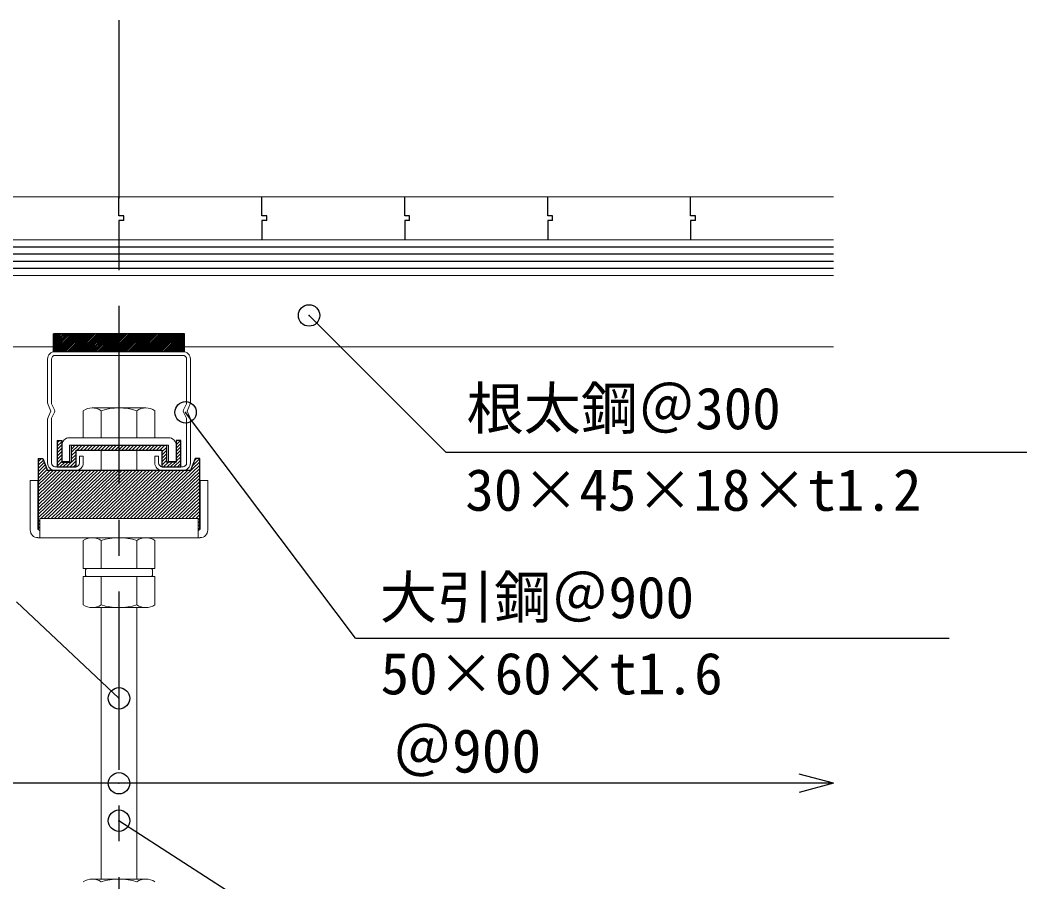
# Model space of a CAD drawing. Units: millimetres on the paper, enlarged 100 times, with parts at other scales. Extents: x -20630 to 20620, y -14480 to 14258.
# Drawn here: x 144 to 2962, y -7051 to -4637 of the extents above; entities that cross this region are included whole.
import ezdxf
from ezdxf.enums import TextEntityAlignment as Align

# ---------------------------------------------------------------- set-up
doc = ezdxf.new("R2010")
doc.units = ezdxf.units.MM
doc.header["$LTSCALE"] = 100
doc.header["$PDMODE"] = 32
doc.header["$PDSIZE"] = 60
doc.linetypes.add('CHAIN1', pattern=[8, 5, -1, 1, -1])
for name, color, linetype in [('2-0_中心線', 4, 'CHAIN1'), ('2-2_太線１', 3, 'Continuous'), ('2-4_細線', 4, 'Continuous'), ('2-5_寸法', 7, 'Continuous'), ('2-6_文字', 7, 'Continuous')]:
    doc.layers.add(name, color=color, linetype=linetype)
doc.layers.add('2-1_中線', color=7, linetype='Continuous', lineweight=18)
doc.styles.add('ＭＳ ゴシック', font='')
doc.styles.get('ＭＳ ゴシック').set_extended_font_data('MS Gothic')

msp = doc.modelspace()

# ---------------------------------------------------------------- linework, layer by layer
at = {"layer": '2-0_中心線'}
msp.add_line((420.7, -4637.2), (420.7, -8665), dxfattribs=at)
at = {"layer": '2-1_中線'}
for p, q in [((-1579.3, -5132.1), (2420.7, -5132.1)), ((-1579.3, -5252.1), (2420.7, -5252.1)), ((-1579.3, -5352.1), (2420.7, -5352.1)), ((-1579.3, -5552.1), (237.4, -5552.1)), ((242.1, -5565.4), (420.7, -5565.4)), ((242.1, -5576.1), (420.7, -5576.1)), ((599.4, -5565.4), (420.7, -5565.4)), ((599.4, -5576.1), (420.7, -5576.1)), ((604.1, -5552.1), (2420.7, -5552.1)), ((220.7, -5586.8), (220.7, -5706.8)), ((231.4, -5586.8), (231.4, -5712.1)), ((610.1, -5586.8), (610.1, -5712.1)), ((620.7, -5586.8), (620.7, -5706.8)), ((230.1, -5732.1), (223, -5716.9)), ((240, -5729.1), (231.4, -5712.1)), ((601.5, -5729.1), (610.1, -5712.1)), ((611.4, -5732.1), (618.5, -5716.9)), ((230.1, -5732.1), (223, -5747.3)), ((240, -5735.1), (231.4, -5752.1)), ((320.7, -5731.2), (320.7, -5806.8)), ((495.8, -5723.4), (345.7, -5723.4)), ((370.7, -5731.2), (370.7, -5806.8)), ((470.8, -5731.2), (470.8, -5806.8)), ((520.8, -5731.2), (520.8, -5806.8)), ((601.5, -5735.1), (610.1, -5752.1)), ((611.4, -5732.1), (618.5, -5747.3)), ((220.7, -5757.4), (220.7, -5877.4)), ((231.4, -5752.1), (231.4, -5877.4)), ((610.1, -5752.1), (610.1, -5877.4)), ((620.7, -5757.4), (620.7, -5877.4)), ((559.4, -5806.8), (282.1, -5806.8)), ((282.1, -5828.1), (282.1, -5873.4)), ((559.4, -5828.1), (282.1, -5828.1)), ((320.7, -5806.8), (520.8, -5806.8)), ((559.4, -5873.4), (559.4, -5828.1)), ((370.7, -5841.4), (370.7, -5898.8)), ((470.7, -5841.4), (470.7, -5898.8)), ((240.7, -5888), (299.4, -5888.1)), ((282.1, -5873.4), (260.7, -5873.4)), ((600.7, -5888), (542.1, -5888.1)), ((580.7, -5873.4), (559.4, -5873.4)), ((242.1, -5898.8), (299.4, -5898.8)), ((599.4, -5898.8), (542.1, -5898.8)), ((193.7, -6062.1), (193.7, -5926.8)), ((669.1, -6065.4), (669.1, -5926.8)), ((199.1, -6033.4), (199.1, -6086.8)), ((197.1, -6065.4), (199.1, -6065.4)), ((644.4, -6065.4), (642.4, -6065.4)), ((193.7, -6086.8), (199.1, -6086.8)), ((642.4, -6086.8), (199.1, -6086.8)), ((320.7, -6094.5), (320.7, -6173.4)), ((345.7, -6086.8), (495.8, -6086.8)), ((370.7, -6094.5), (370.7, -6173.4)), ((470.8, -6094.5), (470.8, -6173.4)), ((520.8, -6094.5), (520.8, -6173.4)), ((647.7, -6086.8), (642.4, -6086.8)), ((320.7, -6173.4), (520.8, -6173.4)), ((320.7, -6274.8), (320.7, -6195.8)), ((320.7, -6195.8), (520.8, -6195.8)), ((327.4, -6192.5), (327.4, -6176.8)), ((330.7, -6173.4), (510.7, -6173.4)), ((330.7, -6195.8), (510.7, -6195.8)), ((370.7, -6274.8), (370.7, -6195.8)), ((470.8, -6274.8), (470.8, -6195.8)), ((514.1, -6176.8), (514.1, -6192.5)), ((520.8, -6274.8), (520.8, -6195.8)), ((345.7, -6282.5), (495.8, -6282.5)), ((370.7, -6282.5), (370.7, -7043)), ((470.7, -6282.5), (470.7, -7043)), ((495.8, -7043), (345.7, -7043))]:
    msp.add_line(p, q, dxfattribs=at)
for points in [[(310.1, -5877.4), (310.1, -5858.8), (320.7, -5858.8), (320.7, -5877.4)], [(531.4, -5877.4), (531.4, -5858.8), (520.7, -5858.8), (520.7, -5877.4)], [(172.4, -6065.4), (172.4, -5926.8), (193.7, -5926.8)], [(647.7, -6062.1), (647.7, -5926.8), (669.1, -5926.8)], [(199.1, -6033.4), (642.4, -6033.4), (642.4, -6086.8)]]:
    msp.add_lwpolyline(points, dxfattribs=at)
for centre, radius, start, end in [((242.1, -5586.8), 21.3, 90, 180), ((242.1, -5586.8), 10.7, 90, 180), ((599.4, -5586.8), 21.3, 0, 90), ((599.4, -5586.8), 10.7, 0, 90), ((244.7, -5706.8), 24, 180, 205.0169), ((596.7, -5706.8), 24, 334.9831, 0), ((244.7, -5757.4), 24, 154.9831, 180), ((234.1, -5732.1), 6.67, 333.1117, 26.8883), ((345.7, -5767.7), 44.3, 55.6157, 124.3842), ((420.7, -5889), 165.6, 72.412, 107.588), ((495.8, -5767.7), 44.3, 55.6157, 124.3842), ((607.4, -5732.1), 6.67, 153.1117, 206.8883), ((596.7, -5757.4), 24, 0, 25.0169), ((282.1, -5828.1), 21.3, 90, 180), ((559.4, -5828.1), 21.3, 0, 90), ((242.1, -5877.4), 21.3, 180, 270), ((242.1, -5877.4), 10.7, 180, 270), ((299.4, -5877.4), 21.3, 270, 0), ((299.4, -5877.4), 10.7, 270, 0), ((542.1, -5877.4), 21.3, 180, 270), ((542.1, -5877.4), 10.7, 180, 270), ((599.4, -5877.4), 21.3, 270, 0), ((599.4, -5877.4), 10.7, 270, 0), ((193.7, -6065.4), 21.3, 180, 270), ((197.1, -6062.1), 3.33, 180, 270), ((420.7, -6252.3), 165.6, 72.412, 107.588), ((644.4, -6062.1), 3.33, 270, 0), ((647.7, -6065.4), 21.3, 270, 0), ((345.7, -6131.1), 44.3, 55.6157, 124.3842), ((495.8, -6131.1), 44.3, 55.6157, 124.3842), ((330.7, -6176.8), 3.33, 90, 180), ((330.7, -6192.5), 3.33, 180, 270), ((510.7, -6176.8), 3.33, 0, 90), ((510.7, -6192.5), 3.33, 270, 0), ((345.7, -6238.2), 44.3, 235.6157, 304.3843), ((420.7, -6116.9), 165.6, 252.412, 287.5879), ((495.8, -6238.2), 44.3, 235.6157, 304.3843), ((345.7, -7087.3), 44.3, 55.6157, 124.3842), ((420.7, -7208.6), 165.6, 72.412, 107.588), ((495.8, -7087.3), 44.3, 55.6157, 124.3842)]:
    msp.add_arc(centre, radius, start, end, dxfattribs=at)
at = {"layer": '2-2_太線１'}
for p, q in [((-1579.3, -5272.1), (2420.7, -5272.1)), ((-1579.3, -5292.1), (2420.7, -5292.1)), ((-1579.3, -5312.1), (2420.7, -5312.1)), ((-1579.3, -5332.1), (2420.7, -5332.1)), ((237.4, -5565.4), (237.4, -5515.4)), ((237.4, -5519.3), (241.3, -5515.4)), ((237.4, -5524), (246, -5515.4)), ((237.4, -5528.8), (250.7, -5515.4)), ((237.4, -5533.5), (255.5, -5515.4)), ((237.4, -5538.2), (260.2, -5515.4)), ((604.1, -5515.4), (237.4, -5515.4)), ((238.5, -5565.4), (288.5, -5515.4)), ((243.2, -5565.4), (293.2, -5515.4)), ((247.9, -5565.4), (297.9, -5515.4)), ((250.7, -5539), (274.3, -5515.4)), ((250.7, -5529.6), (264.9, -5515.4)), ((252.6, -5565.4), (302.6, -5515.4)), ((256.3, -5528.8), (269.6, -5515.4)), ((257.3, -5565.4), (307.3, -5515.4)), ((262, -5565.4), (312, -5515.4)), ((265.7, -5528.8), (279, -5515.4)), ((266.7, -5565.4), (316.7, -5515.4)), ((270.4, -5528.8), (283.7, -5515.4)), ((271.4, -5565.4), (321.4, -5515.4)), ((276.2, -5565.4), (326.2, -5515.4)), ((280.9, -5565.4), (330.9, -5515.4)), ((285.6, -5565.4), (335.6, -5515.4)), ((290.3, -5565.4), (340.3, -5515.4)), ((295, -5565.4), (345, -5515.4)), ((299.7, -5565.4), (349.7, -5515.4)), ((304.4, -5565.4), (354.4, -5515.4)), ((309.2, -5565.4), (359.2, -5515.4)), ((313.9, -5565.4), (363.9, -5515.4)), ((318.6, -5565.4), (368.6, -5515.4)), ((323.3, -5565.4), (373.3, -5515.4)), ((328, -5565.4), (378, -5515.4)), ((332.7, -5565.4), (382.7, -5515.4)), ((361, -5565.4), (411, -5515.4)), ((365.7, -5565.4), (415.7, -5515.4)), ((370.4, -5565.4), (420.4, -5515.4)), ((373.3, -5529.6), (387.4, -5515.4)), ((373.3, -5539), (396.9, -5515.4)), ((375.2, -5565.4), (425.2, -5515.4)), ((378.8, -5528.8), (392.2, -5515.4)), ((379.9, -5565.4), (429.9, -5515.4)), ((384.6, -5565.4), (434.6, -5515.4)), ((388.3, -5528.8), (401.6, -5515.4)), ((389.3, -5565.4), (439.3, -5515.4)), ((393, -5528.8), (406.3, -5515.4)), ((394, -5565.4), (444, -5515.4)), ((398.7, -5565.4), (448.7, -5515.4)), ((403.4, -5565.4), (453.4, -5515.4)), ((408.2, -5565.4), (458.2, -5515.4)), ((412.9, -5565.4), (462.9, -5515.4)), ((417.6, -5565.4), (467.6, -5515.4)), ((422.3, -5565.4), (472.3, -5515.4)), ((427, -5565.4), (477, -5515.4)), ((431.7, -5565.4), (481.7, -5515.4)), ((436.4, -5565.4), (486.4, -5515.4)), ((441.2, -5565.4), (491.2, -5515.4)), ((445.9, -5565.4), (495.9, -5515.4)), ((450.6, -5565.4), (500.6, -5515.4)), ((455.3, -5565.4), (505.3, -5515.4)), ((460, -5565.4), (510, -5515.4)), ((464.7, -5565.4), (514.7, -5515.4)), ((469.4, -5565.4), (519.4, -5515.4)), ((474.2, -5565.4), (524.2, -5515.4)), ((478.9, -5565.4), (528.9, -5515.4)), ((483.6, -5565.4), (533.6, -5515.4)), ((488.3, -5565.4), (538.3, -5515.4)), ((493, -5565.4), (543, -5515.4)), ((497.7, -5565.4), (547.7, -5515.4)), ((502.4, -5565.4), (552.4, -5515.4)), ((507.2, -5565.4), (557.2, -5515.4)), ((511.9, -5565.4), (561.9, -5515.4)), ((516.6, -5565.4), (566.6, -5515.4)), ((521.3, -5565.4), (571.3, -5515.4)), ((526, -5565.4), (576, -5515.4)), ((530.7, -5565.4), (580.7, -5515.4)), ((535.4, -5565.4), (585.4, -5515.4)), ((540.1, -5565.4), (590.1, -5515.4)), ((544.9, -5565.4), (594.9, -5515.4)), ((549.6, -5565.4), (599.6, -5515.4)), ((554.3, -5565.4), (604.1, -5515.6)), ((559, -5565.4), (604.1, -5520.4)), ((237.4, -5547.6), (256.3, -5528.8)), ((237.4, -5557), (265.7, -5528.8)), ((237.4, -5561.7), (270.4, -5528.8)), ((237.4, -5542.9), (250.7, -5529.6)), ((237.4, -5552.3), (250.7, -5539)), ((337.4, -5565.4), (373.3, -5529.6)), ((342.2, -5565.4), (378.8, -5528.8)), ((346.9, -5565.4), (373.3, -5539)), ((351.6, -5565.4), (388.3, -5528.8)), ((356.3, -5565.4), (393, -5528.8)), ((563.7, -5565.4), (604.1, -5525.1)), ((568.4, -5565.4), (604.1, -5529.8)), ((573.1, -5565.4), (604.1, -5534.5)), ((577.9, -5565.4), (604.1, -5539.2)), ((582.6, -5565.4), (604.1, -5543.9)), ((587.3, -5565.4), (604.1, -5548.6)), ((592, -5565.4), (604.1, -5553.4)), ((596.7, -5565.4), (604.1, -5558.1)), ((601.4, -5565.4), (604.1, -5562.8)), ((254.4, -5814.8), (247.4, -5821.4)), ((247.4, -5814.8), (260.7, -5814.8)), ((247.4, -5814.8), (247.4, -5888.1)), ((260.7, -5817.9), (247.4, -5830.6)), ((260.7, -5827.1), (247.4, -5839.9)), ((260.7, -5814.8), (260.7, -5874.8)), ((260.7, -5828.1), (260.7, -5873.4)), ((307.9, -5828.1), (287.4, -5847.7)), ((298.3, -5828.1), (287.4, -5838.5)), ((288.6, -5828.1), (287.4, -5829.3)), ((287.4, -5874.8), (287.4, -5828.1)), ((287.4, -5828.1), (540.7, -5828.1)), ((317.5, -5828.1), (303.6, -5841.4)), ((327.2, -5828.1), (313.3, -5841.4)), ((336.8, -5828.1), (322.9, -5841.4)), ((346.5, -5828.1), (332.5, -5841.4)), ((356.1, -5828.1), (342.2, -5841.4)), ((365.7, -5828.1), (351.8, -5841.4)), ((365.7, -5828.1), (351.8, -5841.4)), ((375.4, -5828.1), (361.4, -5841.4)), ((385, -5828.1), (371.1, -5841.4)), ((394.6, -5828.1), (380.7, -5841.4)), ((404.3, -5828.1), (390.4, -5841.4)), ((413.9, -5828.1), (400, -5841.4)), ((413.9, -5828.1), (400, -5841.4)), ((423.6, -5828.1), (409.6, -5841.4)), ((433.2, -5828.1), (419.3, -5841.4)), ((442.8, -5828.1), (428.9, -5841.4)), ((452.5, -5828.1), (438.6, -5841.4)), ((462.1, -5828.1), (448.2, -5841.4)), ((462.1, -5828.1), (448.2, -5841.4)), ((471.8, -5828.1), (457.8, -5841.4)), ((481.4, -5828.1), (467.5, -5841.4)), ((491, -5828.1), (477.1, -5841.4)), ((500.7, -5828.1), (486.7, -5841.4)), ((510.3, -5828.1), (496.4, -5841.4)), ((510.3, -5828.1), (496.4, -5841.4)), ((519.9, -5828.1), (506, -5841.4)), ((529.6, -5828.1), (515.7, -5841.4)), ((539.2, -5828.1), (525.3, -5841.4)), ((548.9, -5828.1), (534.9, -5841.4)), ((540.7, -5828.1), (554.1, -5828.1)), ((554.1, -5828.1), (554.1, -5874.8)), ((583.6, -5814.8), (580.7, -5817.5)), ((593.2, -5814.8), (580.7, -5826.7)), ((580.7, -5814.8), (580.7, -5874.8)), ((594.1, -5814.8), (580.7, -5814.8)), ((594.1, -5823.2), (580.7, -5835.9)), ((580.7, -5828.1), (580.7, -5873.4)), ((594.1, -5832.4), (580.7, -5845.2)), ((594.1, -5888.1), (594.1, -5814.8)), ((260.7, -5836.3), (247.4, -5849.1)), ((260.7, -5845.6), (247.4, -5858.3)), ((260.7, -5854.8), (247.4, -5867.6)), ((300.7, -5844.2), (287.4, -5856.9)), ((300.7, -5853.4), (287.4, -5866.2)), ((300.7, -5841.4), (540.7, -5841.4)), ((300.7, -5888.1), (300.7, -5841.4)), ((554.1, -5833.8), (540.7, -5846.6)), ((540.7, -5841.4), (540.7, -5888.1)), ((554.1, -5843), (540.7, -5855.8)), ((554.1, -5852.2), (540.7, -5865)), ((594.1, -5841.6), (580.7, -5854.4)), ((594.1, -5850.9), (580.7, -5863.6)), ((594.1, -5860.1), (580.7, -5872.9)), ((194.1, -5865.4), (207.4, -5865.4)), ((203.6, -5865.4), (194.1, -5874.6)), ((194.1, -5865.4), (194.1, -6063.5)), ((209, -5869.5), (194.1, -5883.8)), ((211.7, -5876.2), (194.1, -5893)), ((214.4, -5882.8), (194.1, -5902.3)), ((207.4, -5865.4), (220.7, -5898.8)), ((260.7, -5864), (247.4, -5876.8)), ((260.7, -5873.3), (247.4, -5886)), ((247.4, -5888.1), (300.7, -5888.1)), ((268.8, -5874.8), (254.9, -5888.1)), ((260.7, -5874.8), (287.4, -5874.8)), ((278.5, -5874.8), (264.5, -5888.1)), ((300.7, -5862.6), (274.2, -5888.1)), ((300.7, -5871.9), (283.8, -5888.1)), ((300.7, -5881.1), (293.4, -5888.1)), ((647.4, -5874.3), (481.2, -6033.4)), ((647.4, -5883.5), (490.9, -6033.4)), ((554.1, -5861.5), (540.7, -5874.2)), ((554.1, -5870.7), (540.7, -5883.5)), ((540.7, -5888.1), (594.1, -5888.1)), ((559.5, -5874.8), (545.6, -5888.1)), ((580.7, -5874.8), (554.1, -5874.8)), ((569.1, -5874.8), (555.2, -5888.1)), ((578.8, -5874.8), (564.8, -5888.1)), ((594.1, -5869.3), (574.5, -5888.1)), ((594.1, -5878.6), (584.1, -5888.1)), ((634.1, -5865.4), (620.7, -5898.8)), ((647, -5865.4), (626, -5885.5)), ((637.4, -5865.4), (632, -5870.5)), ((647.4, -5865.4), (634.1, -5865.4)), ((647.4, -6063.5), (647.4, -5865.4)), ((217, -5889.5), (194.1, -5911.5)), ((219.7, -5896.2), (194.1, -5920.7)), ((236.3, -5898.8), (194.1, -5939.2)), ((226.7, -5898.8), (194.1, -5930)), ((245.9, -5898.8), (194.1, -5948.4)), ((255.6, -5898.8), (194.1, -5957.7)), ((265.2, -5898.8), (194.1, -5966.9)), ((245.9, -5898.8), (194.1, -5948.4)), ((274.9, -5898.8), (194.1, -5976.1)), ((284.5, -5898.8), (194.1, -5985.4)), ((294.1, -5898.8), (194.1, -5994.6)), ((303.8, -5898.8), (194.1, -6003.8)), ((313.4, -5898.8), (194.1, -6013.1)), ((323.1, -5898.8), (194.1, -6022.3)), ((332.7, -5898.8), (194.1, -6031.5)), ((342.3, -5898.8), (201.7, -6033.4)), ((352, -5898.8), (211.4, -6033.4)), ((620.7, -5898.8), (220.7, -5898.8)), ((361.6, -5898.8), (221, -6033.4)), ((371.2, -5898.8), (230.6, -6033.4)), ((380.9, -5898.8), (240.3, -6033.4)), ((390.5, -5898.8), (249.9, -6033.4)), ((400.2, -5898.8), (259.6, -6033.4)), ((409.8, -5898.8), (269.2, -6033.4)), ((419.4, -5898.8), (278.8, -6033.4)), ((429.1, -5898.8), (288.5, -6033.4)), ((438.7, -5898.8), (298.1, -6033.4)), ((448.4, -5898.8), (307.7, -6033.4)), ((458, -5898.8), (317.4, -6033.4)), ((467.6, -5898.8), (327, -6033.4)), ((477.3, -5898.8), (336.7, -6033.4)), ((486.9, -5898.8), (346.3, -6033.4)), ((496.5, -5898.8), (355.9, -6033.4)), ((506.2, -5898.8), (365.6, -6033.4)), ((515.8, -5898.8), (375.2, -6033.4)), ((525.5, -5898.8), (384.8, -6033.4)), ((535.1, -5898.8), (394.5, -6033.4)), ((544.7, -5898.8), (404.1, -6033.4)), ((554.4, -5898.8), (413.8, -6033.4)), ((564, -5898.8), (423.4, -6033.4)), ((573.6, -5898.8), (433, -6033.4)), ((583.3, -5898.8), (442.7, -6033.4)), ((592.9, -5898.8), (452.3, -6033.4)), ((602.6, -5898.8), (462, -6033.4)), ((612.2, -5898.8), (471.6, -6033.4)), ((647.4, -5892.7), (500.5, -6033.4)), ((647.4, -5902), (510.1, -6033.4)), ((647.4, -5911.2), (519.8, -6033.4)), ((647.4, -5920.4), (529.4, -6033.4)), ((647.4, -5929.7), (539.1, -6033.4)), ((647.4, -5938.9), (548.7, -6033.4)), ((647.4, -5948.1), (558.3, -6033.4)), ((647.4, -5957.3), (568, -6033.4)), ((647.4, -5966.6), (577.6, -6033.4)), ((647.4, -5975.8), (587.3, -6033.4)), ((647.4, -5985), (596.9, -6033.4)), ((647.4, -5994.3), (606.5, -6033.4)), ((647.4, -6003.5), (616.2, -6033.4)), ((647.4, -6012.7), (625.8, -6033.4)), ((647.4, -6022), (635.4, -6033.4)), ((199.1, -6038), (194.1, -6042.8)), ((199.1, -6047.2), (194.1, -6052)), ((199.1, -6056.5), (194.1, -6061.3)), ((647.4, -6031.2), (642.4, -6036)), ((647.4, -6040.4), (642.4, -6045.2)), ((647.4, -6049.7), (642.4, -6054.4)), ((197.1, -6065.4), (199.1, -6065.4)), ((647.4, -6058.9), (642.4, -6063.7)), ((642.4, -6065.4), (644.4, -6065.4))]:
    msp.add_line(p, q, dxfattribs=at)
msp.add_lwpolyline([(237.4, -5565.4), (604.1, -5565.4), (604.1, -5515.4)], dxfattribs=at)
at = {"layer": '2-4_細線'}
for points in [[(434.1, -5198.8), (434.1, -5185.4), (420.7, -5185.4), (420.7, -5132.1)], [(834.1, -5198.8), (834.1, -5185.4), (820.7, -5185.4), (820.7, -5132.1)], [(1234.1, -5198.8), (1234.1, -5185.4), (1220.7, -5185.4), (1220.7, -5132.1)], [(1634.1, -5198.8), (1634.1, -5185.4), (1620.7, -5185.4), (1620.7, -5132.1)], [(2034.1, -5198.8), (2034.1, -5185.4), (2020.7, -5185.4), (2020.7, -5132.1)], [(434.1, -5198.8), (420.7, -5198.8), (420.7, -5252.1)], [(834.1, -5198.8), (820.7, -5198.8), (820.7, -5252.1)], [(1234.1, -5198.8), (1220.7, -5198.8), (1220.7, -5252.1)], [(1634.1, -5198.8), (1620.7, -5198.8), (1620.7, -5252.1)], [(2034.1, -5198.8), (2020.7, -5198.8), (2020.7, -5252.1)]]:
    msp.add_lwpolyline(points, dxfattribs=at)
at = {"layer": '2-5_寸法'}
for p, q in [((2420.7, -6774.6), (2324.2, -6748.7)), ((420.7, -6774.6), (-1579.3, -6774.6)), ((2420.7, -6774.6), (420.7, -6774.6)), ((2420.7, -6774.6), (2324.2, -6800.5))]:
    msp.add_line(p, q, dxfattribs=at)
msp.add_point((420.7, -6774.6), dxfattribs=at)
at = {"layer": '2-6_文字'}
for p, q in [((1083, -6368.3), (607, -5735.8)), ((420.7, -6536.6), (133.7, -6266)), ((1083, -6368.3), (2744.3, -6368.3)), ((1014.5, -7263.6), (420.7, -6879.4))]:
    msp.add_line(p, q, dxfattribs=at)
msp.add_lwpolyline([(952.7, -5464.4), (1335.4, -5847.1), (2961.9, -5847.1)], dxfattribs=at)
for p in [(952.7, -5464.4), (607, -5735.8), (420.7, -6536.6), (420.7, -6879.4)]:
    msp.add_point(p, dxfattribs=at)

# ---------------------------------------------------------------- texts
at = {"layer": '2-5_寸法', "style": 'ＭＳ ゴシック'}
msp.add_text('＠900', height=122.2, dxfattribs=at).set_placement((1186.3, -6781.3), align=Align.BOTTOM_LEFT)
at = {"layer": '2-6_文字', "style": 'ＭＳ ゴシック'}
for s, p in [('根太鋼＠300', (1393.6, -5818.4)), ('30×45×18×t1.2', (1390.1, -6046.6)), ('大引鋼＠900', (1150.9, -6347.6)), ('50×60×t1.6', (1153, -6560.8))]:
    msp.add_text(s, height=117.3, dxfattribs=at).set_placement(p, align=Align.BOTTOM_LEFT)

doc.saveas('drawing.dxf')
